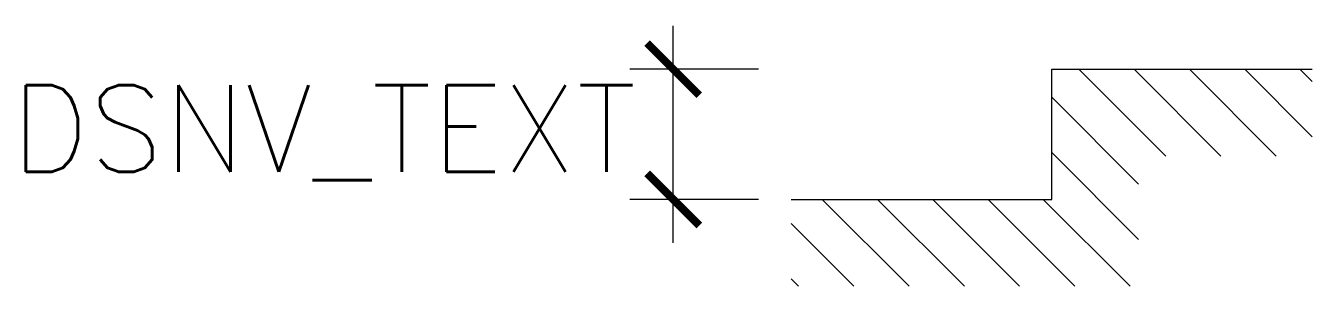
# Model space of a CAD drawing. Header units: millimetres. Extents: x 2.22 to 5.18, y 2.62 to 3.22.
import ezdxf
from ezdxf.enums import TextEntityAlignment as Align

# ---------------------------------------------------------------- set-up
doc = ezdxf.new("R2010")
doc.units = ezdxf.units.MM
doc.header["$LTSCALE"] = 10
doc.layers.add('100-Desníveis', color=1, linetype='Continuous')
doc.styles.add('r80', font='romans.shx')

# ---------------------------------------------------------------- blocks, each defined once
blk = doc.blocks.new('_ArchTick')
at = {"color": 0, "linetype": 'ByBlock', "const_width": 0.15}
blk.add_lwpolyline([(-0.5, -0.5), (0.5, 0.5)], dxfattribs=at)

msp = doc.modelspace()

# ---------------------------------------------------------------- hatches: boundary and pattern name
h = msp.add_hatch()
h.set_pattern_fill('U', color=1, scale=0.09, angle=135, style=0, pattern_type=0)
h.set_pattern_definition([(135, (0, 0), (-0.0636396, -0.0636396), [])])
h.paths.add_polyline_path([(4.5824, 3.1192), (5.1824, 3.1192), (5.1824, 2.9192), (4.7824, 2.9192), (4.7824, 2.6192), (3.9824, 2.6192), (3.9824, 2.8192), (4.5824, 2.8192)])

# ---------------------------------------------------------------- linework, layer by layer
at = {"color": 3}
msp.add_lwpolyline([(3.9824, 2.8192), (4.5824, 2.8192), (4.5824, 3.1192), (5.1824, 3.1192)], dxfattribs=at)
at = {"layer": '100-Desníveis', "color": 1}
for p, q in [((3.711, 2.7192), (3.711, 3.2192)), ((3.9074, 3.1192), (3.611, 3.1192)), ((3.9074, 2.8192), (3.611, 2.8192))]:
    msp.add_line(p, q, dxfattribs=at)

# ---------------------------------------------------------------- block references
at = {"layer": '100-Desníveis', "color": 1, "xscale": 0.12, "yscale": 0.12, "zscale": 0.12}
for p, rotation in [((3.711, 3.1192), 90), ((3.711, 2.8192), 270)]:
    msp.add_blockref('_ArchTick', p, dxfattribs=dict(at, rotation=rotation))

# ---------------------------------------------------------------- texts
at = {"color": 2, "style": 'r80'}
msp.add_attdef('DSNV_TEXT', text='', height=0.2, dxfattribs=at).set_placement((3.6257, 2.8825), align=Align.RIGHT)

doc.saveas('drawing.dxf')
